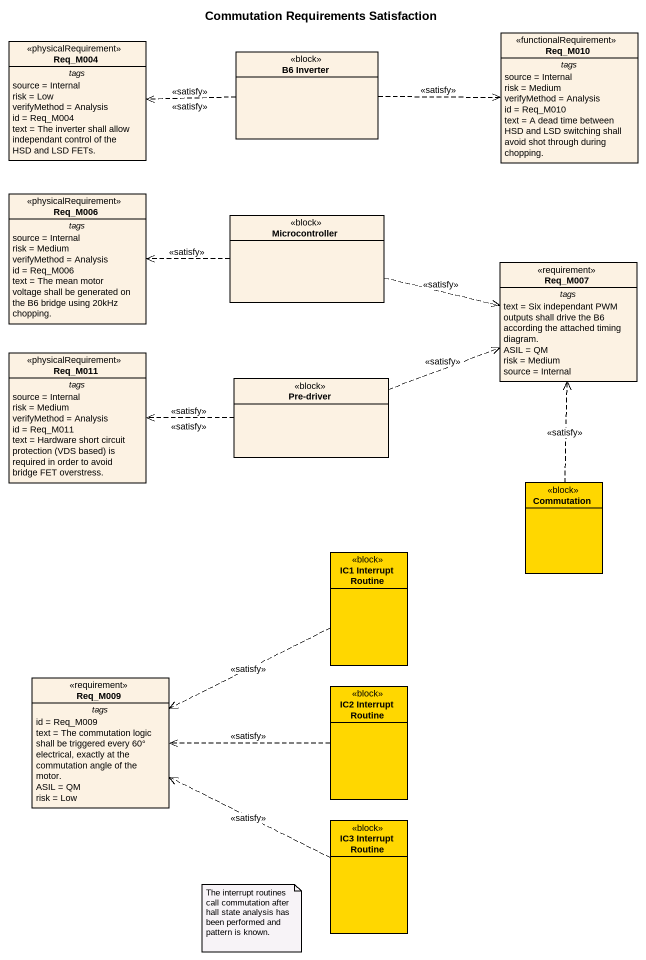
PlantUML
@startuml
title Commutation Requirements Satisfaction
hide circle
hide empty members
class Req_M004 <<physicalRequirement>> {
  -- tags --
  source = Internal
  risk = Low
  verifyMethod = Analysis
  id = Req_M004
  text = The inverter shall allow independant control of the HSD and LSD FETs.
}
class "B6 Inverter" as B6_Inverter <<block>>
class Req_M010 <<functionalRequirement>> {
  -- tags --
  source = Internal
  risk = Medium
  verifyMethod = Analysis
  id = Req_M010
  text = A dead time between HSD and LSD switching shall avoid shot through during chopping.
}
class Req_M006 <<physicalRequirement>> {
  -- tags --
  source = Internal
  risk = Medium
  verifyMethod = Analysis
  id = Req_M006
  text = The mean motor voltage shall be generated on the B6 bridge using 20kHz chopping.
}
class Microcontroller <<block>>
class Req_M007 <<requirement>> {
  -- tags --
  text = Six independant PWM outputs shall drive the B6 according the attached timing diagram.
  ASIL = QM
  risk = Medium
  source = Internal
}
class Req_M011 <<physicalRequirement>> {
  -- tags --
  source = Internal
  risk = Medium
  verifyMethod = Analysis
  id = Req_M011
  {field} text = Hardware short circuit protection (VDS based) is required in order to avoid bridge FET overstress.
}
class "Pre-driver" as Pre_driver <<block>>
class Commutation <<block>> #FFD700
class "IC1 Interrupt Routine" as IC1_Interrupt_Routine <<block>> #FFD700
class Req_M009 <<requirement>> {
  -- tags --
  id = Req_M009
  text = The commutation logic shall be triggered every 60° electrical, exactly at the commutation angle of the motor.
  ASIL = QM
  risk = Low
}
class "IC2 Interrupt Routine" as IC2_Interrupt_Routine <<block>> #FFD700
class "IC3 Interrupt Routine" as IC3_Interrupt_Routine <<block>> #FFD700
B6_Inverter .left.> Req_M004 : <<satisfy>>
B6_Inverter .left.> Req_M004 : <<satisfy>>
B6_Inverter .right.> Req_M010 : <<satisfy>>
Microcontroller .left.> Req_M006 : <<satisfy>>
Microcontroller .right.> Req_M007 : <<satisfy>>
Pre_driver .right.> Req_M007 : <<satisfy>>
Pre_driver .left.> Req_M011 : <<satisfy>>
Pre_driver .left.> Req_M011 : <<satisfy>>
Commutation .up.> Req_M007 : <<satisfy>>
IC1_Interrupt_Routine .left.> Req_M009 : <<satisfy>>
IC2_Interrupt_Routine .left.> Req_M009 : <<satisfy>>
IC3_Interrupt_Routine .left.> Req_M009 : <<satisfy>>
note as N1
  The interrupt routines call commutation after hall state analysis has been performed and pattern is known.
end note
@enduml
